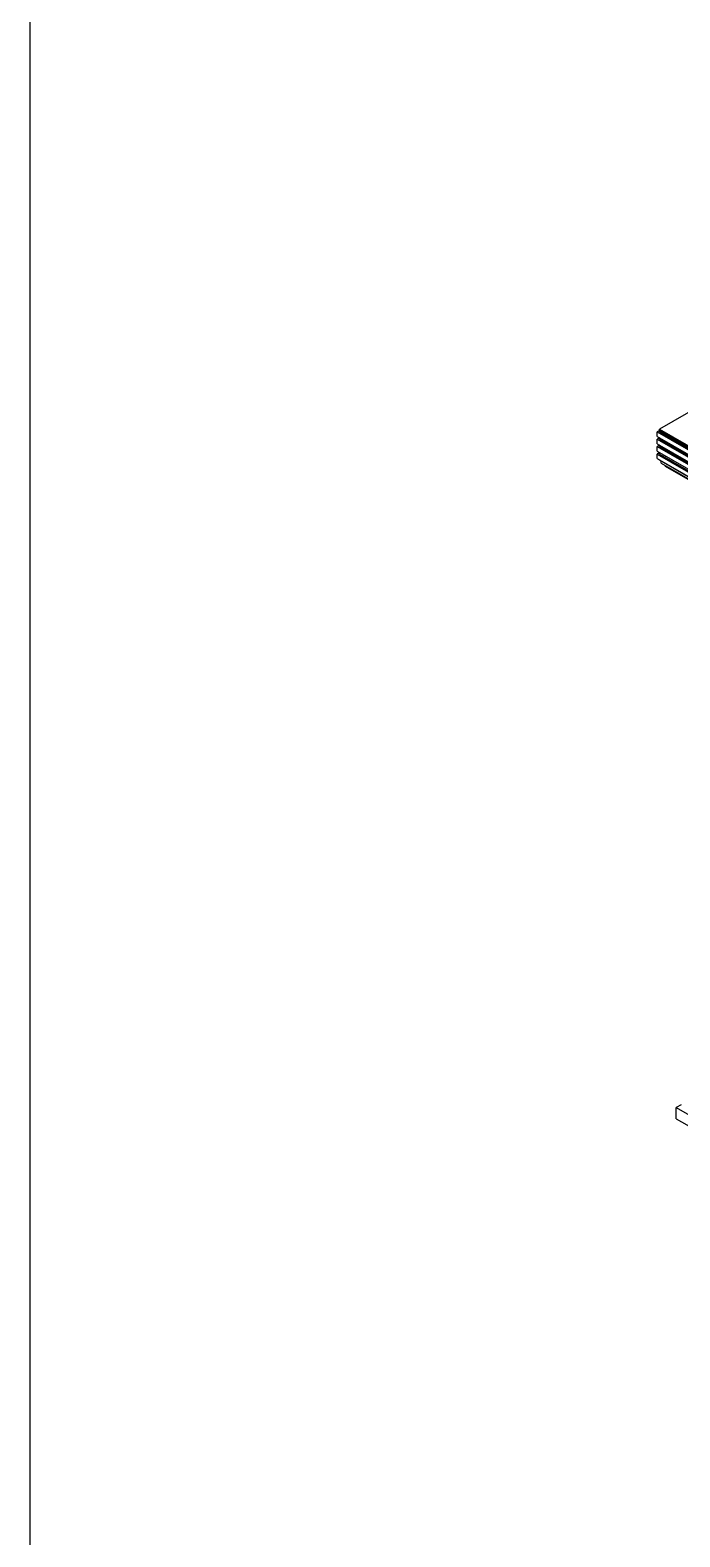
# Model space of a CAD drawing. Header units: inches. Extents: x 0.3 to 16.2, y 0.3 to 11.4.
# Drawn here: x 0.315 to 1.212, y 1.633 to 3.715 of the extents above; entities that cross this region are included whole.
import ezdxf

# ---------------------------------------------------------------- set-up
doc = ezdxf.new("R2010")
doc.units = ezdxf.units.IN
doc.header["$LTSCALE"] = 0.009843
doc.header["$MEASUREMENT"] = 0
doc.layers.add('GEOMETRY', color=7, linetype='Continuous')

msp = doc.modelspace()

# ---------------------------------------------------------------- linework, layer by layer
at = {"layer": 'GEOMETRY'}
for p, q in [((2.0469, 3.6614), (1.1843, 3.1634)), ((1.1843, 3.1618), (1.1811, 3.1598)), ((1.1811, 3.1598), (3.6953, 1.7083)), ((1.1811, 3.1598), (3.6953, 1.7083)), ((1.1811, 3.1535), (1.1811, 3.1598)), ((1.1811, 3.1535), (3.6953, 1.7016)), ((1.1843, 3.1516), (1.1811, 3.1496)), ((1.1811, 3.1496), (3.6953, 1.698)), ((1.1811, 3.1496), (3.6953, 1.698)), ((1.1811, 3.1433), (1.1811, 3.1496)), ((1.1811, 3.1433), (3.6953, 1.6917)), ((1.1843, 3.1634), (3.6953, 1.7138)), ((1.1843, 3.1634), (3.6953, 1.7138)), ((1.1843, 3.1618), (1.1843, 3.1634)), ((1.1843, 3.1618), (3.6953, 1.7118)), ((1.1843, 3.1618), (3.6953, 1.7118)), ((1.1843, 3.1618), (3.6953, 1.7118)), ((1.1843, 3.1618), (1.1843, 3.1618)), ((1.1843, 3.1598), (1.1843, 3.1618)), ((1.1843, 3.1598), (3.6953, 1.7098)), ((1.1843, 3.1516), (3.6953, 1.7016)), ((1.1843, 3.1516), (3.6953, 1.7016)), ((1.1843, 3.1516), (3.6953, 1.7016)), ((1.1843, 3.1516), (1.1843, 3.1516)), ((1.1843, 3.1496), (1.1843, 3.1516)), ((1.1843, 3.1496), (3.6953, 1.6996)), ((1.1898, 3.1567), (1.1882, 3.1555)), ((1.1898, 3.1465), (1.1882, 3.1457)), ((1.1913, 3.1555), (1.1898, 3.1547)), ((1.1913, 3.1555), (1.1898, 3.1547)), ((1.1913, 3.1453), (1.1898, 3.1445)), ((1.1913, 3.1453), (1.1898, 3.1445)), ((1.1913, 3.1575), (1.1913, 3.1575)), ((1.1929, 3.1567), (1.1929, 3.1567)), ((1.1933, 3.1567), (1.1929, 3.1563)), ((1.1984, 3.1516), (1.1969, 3.1504)), ((1.2, 3.1504), (1.1984, 3.1496)), ((1.2004, 3.1504), (1.1988, 3.1496)), ((1.2004, 3.1524), (1.2, 3.1524)), ((1.202, 3.1516), (1.202, 3.1516)), ((1.202, 3.1516), (1.202, 3.1516)), ((1.2071, 3.1465), (1.2059, 3.1457)), ((1.2091, 3.1453), (1.2075, 3.1445)), ((1.2091, 3.1453), (1.2075, 3.1445)), ((1.2091, 3.1472), (1.2091, 3.1472)), ((1.2106, 3.1465), (1.2106, 3.1465)), ((1.2106, 3.1465), (1.2106, 3.1465)), ((1.1843, 3.1413), (1.1811, 3.1394)), ((1.1811, 3.1394), (3.6953, 1.6878)), ((1.1811, 3.1394), (3.6953, 1.6878)), ((1.1811, 3.1331), (1.1811, 3.1394)), ((1.1811, 3.1331), (3.6953, 1.6815)), ((1.1843, 3.1311), (1.1811, 3.1291)), ((1.1811, 3.1291), (3.6953, 1.6776)), ((1.1811, 3.1291), (3.6953, 1.6776)), ((1.1811, 3.1228), (1.1811, 3.1291)), ((1.1811, 3.1228), (3.6953, 1.6713)), ((1.1843, 3.1413), (3.6953, 1.6913)), ((1.1843, 3.1413), (3.6953, 1.6913)), ((1.1843, 3.1413), (3.6953, 1.6913)), ((1.1843, 3.1413), (1.1843, 3.1413)), ((1.1843, 3.1394), (1.1843, 3.1413)), ((1.1843, 3.1394), (3.6953, 1.6894)), ((1.1843, 3.1311), (3.6953, 1.6815)), ((1.1843, 3.1311), (3.6953, 1.6815)), ((1.1843, 3.1311), (3.6953, 1.6815)), ((1.1843, 3.1311), (1.1843, 3.1311)), ((1.1843, 3.1291), (1.1843, 3.1311)), ((1.1843, 3.1291), (3.6953, 1.6795)), ((1.1898, 3.1362), (1.1882, 3.1354)), ((1.1898, 3.126), (1.1882, 3.1252)), ((1.1913, 3.1354), (1.1898, 3.1343)), ((1.1913, 3.135), (1.1898, 3.1343)), ((1.1925, 3.1244), (1.1909, 3.1236)), ((1.1984, 3.1413), (1.1969, 3.1406)), ((1.1984, 3.1311), (1.1969, 3.1303)), ((1.2, 3.1402), (1.1984, 3.1394)), ((1.2004, 3.1402), (1.1988, 3.1394)), ((1.2012, 3.1295), (1.1996, 3.1287)), ((1.2071, 3.1362), (1.2059, 3.1354)), ((1.2079, 3.1256), (1.2063, 3.1248)), ((1.2102, 3.1346), (1.2087, 3.1339)), ((1.1843, 3.1209), (1.1843, 3.1213)), ((1.1843, 3.1209), (3.6953, 1.6713)), ((1.1866, 3.1165), (1.1866, 3.1197)), ((1.1866, 3.1165), (3.6953, 1.6681)), ((1.1921, 3.1126), (1.1921, 3.1134)), ((1.1921, 3.1126), (3.6953, 1.6673)), ((1.1992, 3.1205), (1.1976, 3.1197)), ((1.2102, 3.1142), (1.2087, 3.1134)), ((1.2142, 2.2299), (1.2075, 2.2264)), ((1.2075, 2.2264), (1.8433, 1.8591)), ((1.2075, 2.2264), (1.8433, 1.8591)), ((1.2075, 2.211), (1.2075, 2.2264)), ((1.2075, 2.211), (1.8433, 1.8441))]:
    msp.add_line(p, q, dxfattribs=at)
msp.add_lwpolyline([(0.315, 11.378), (16.2205, 11.378), (16.2205, 0.315), (0.315, 0.315), (0.315, 11.378)], dxfattribs=at)

doc.saveas('drawing.dxf')
